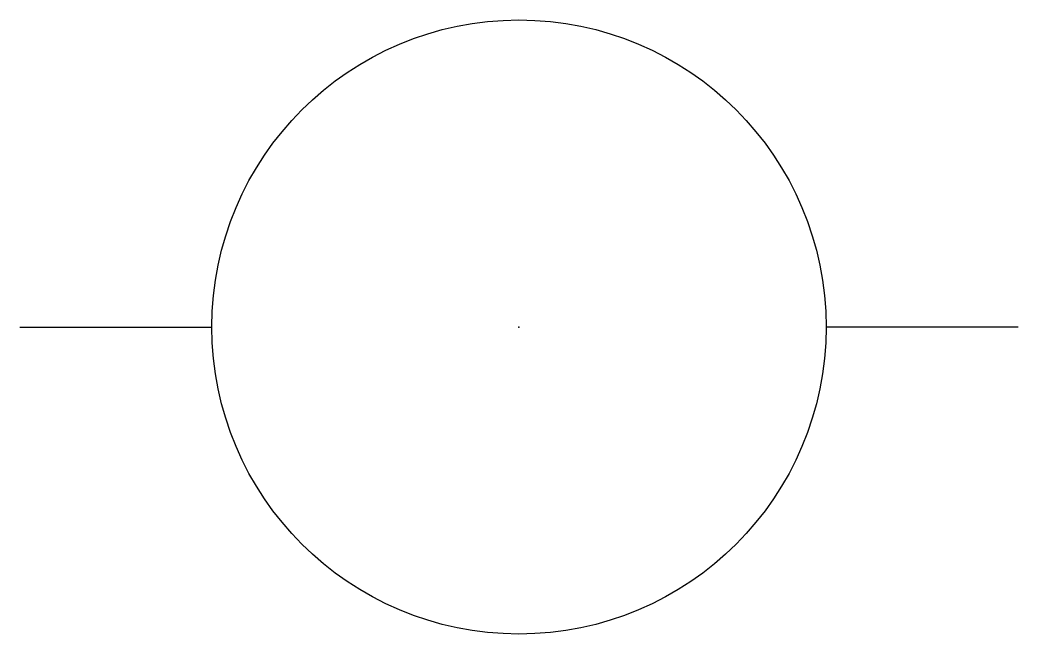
# Model space of a CAD drawing. Extents: x -1.3 to 1.3, y -0.8 to 0.8.
import ezdxf

# ---------------------------------------------------------------- set-up
doc = ezdxf.new("R2010")
doc.units = 0
doc.layers.get('0').update_dxf_attribs({"linetype": 'CONTINUOUS'})

msp = doc.modelspace()

# ---------------------------------------------------------------- linework, layer by layer
at = {"color": 0}
for p, q in [((-1.3, 0), (-0.8, 0)), ((1.3, 0), (0.8, 0))]:
    msp.add_line(p, q, dxfattribs=at)
msp.add_circle((0, 0), 0.8, dxfattribs=at)
msp.add_point((0, 0), dxfattribs=at)

doc.saveas('drawing.dxf')
